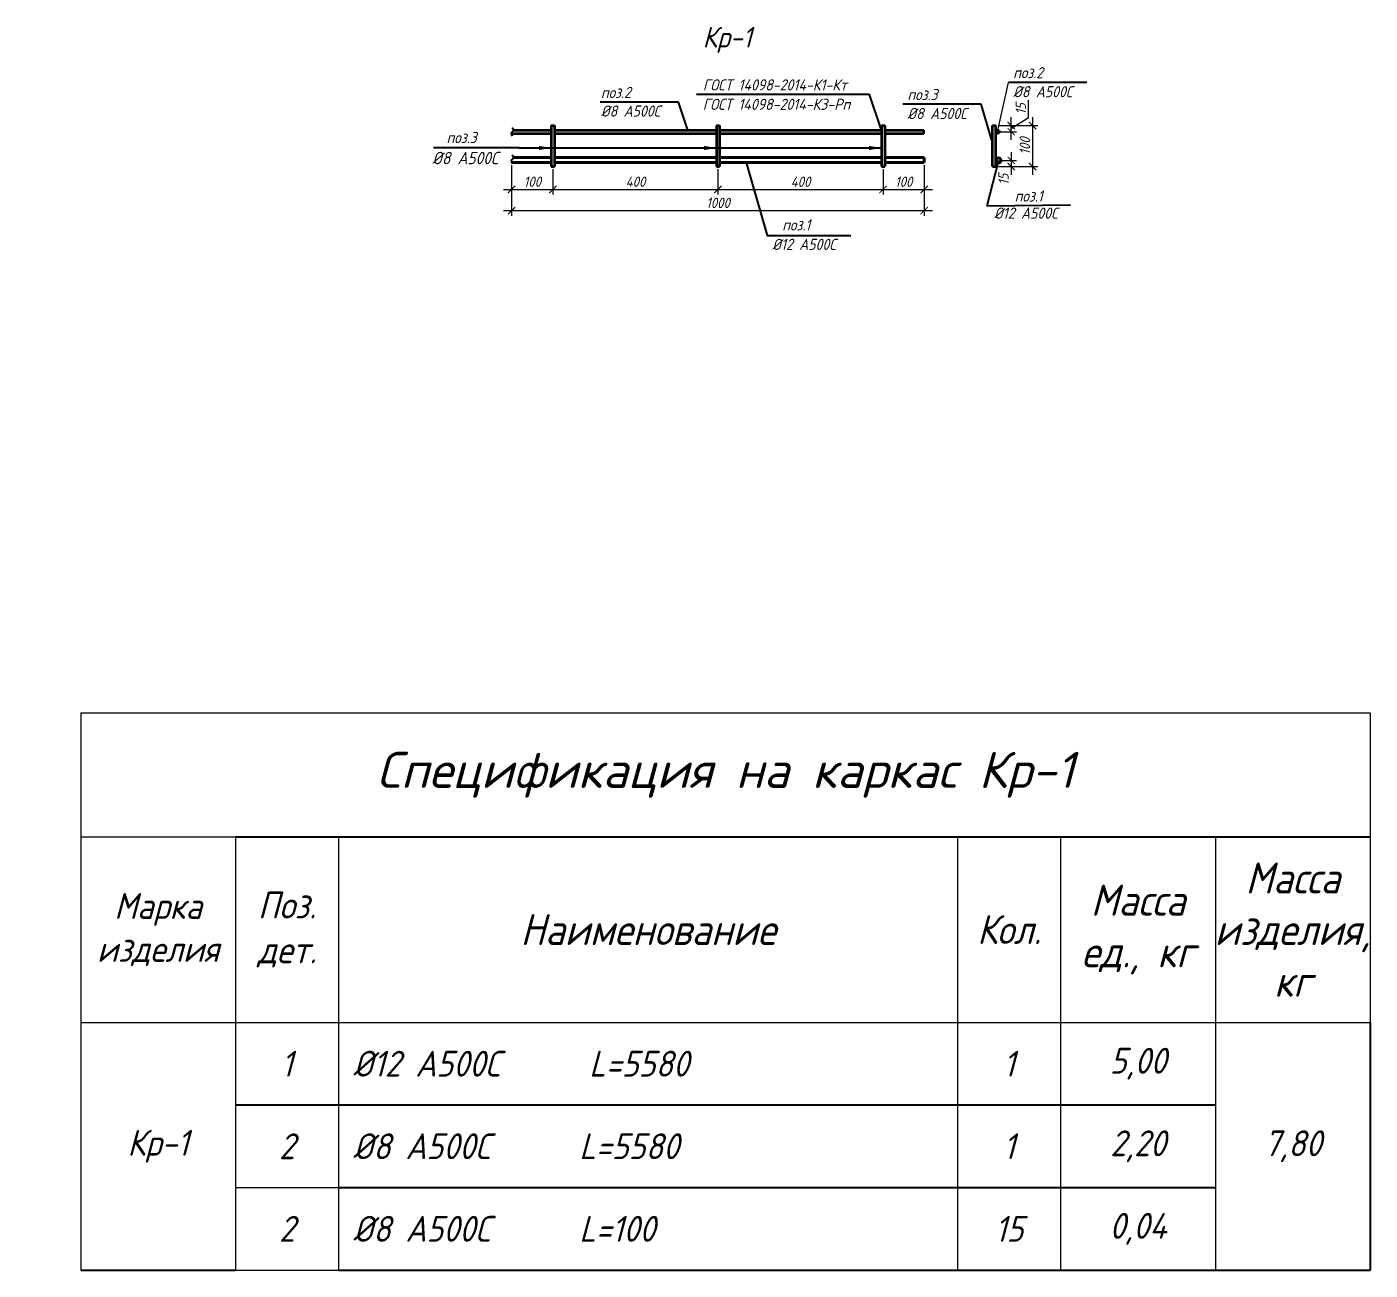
# Model space of a CAD drawing. Header units: millimetres. Extents: x 504091 to 2165846, y 135022 to 442887.
# Drawn here: x 885210 to 888466, y 256994 to 260006 of the extents above; entities that cross this region are included whole.
import ezdxf

# ---------------------------------------------------------------- set-up
doc = ezdxf.new("R2010")
doc.units = ezdxf.units.MM
doc.layers.get('Defpoints').update_dxf_attribs({"color": 255})
for name, color, linetype, lineweight in [('08Арматура', 94, 'Continuous', 35), ('12Арматура', 116, 'Continuous', 40), ('Размер', 7, 'Continuous', 13), ('Размеры (линейные)', 154, 'Continuous', 9), ('Размеры КР', 164, 'Continuous', 9)]:
    doc.layers.add(name, color=color, linetype=linetype, lineweight=lineweight)
doc.layers.add('SGRAND', color=7, linetype='Continuous')
doc.layers.add('Текст', color=7, linetype='Continuous')
doc.styles.add('GOST 2.304_new', font='isocpeur.ttf', dxfattribs={"width": 0.9, "oblique": 15})
doc.dimstyles.new('SPDS 1_10', dxfattribs={"dimscale": 10, "dimtxt": 2.5, "dimasz": 1.77, "dimexe": 1.25, "dimexo": 0.625, "dimtad": 1, "dimdec": 0, "dimrnd": 0.001, "dimtxsty": 'GOST 2.304_new', "dimblk": 'ARCHTICK', "dimcen": 2.5, "dimdle": 2, "dimclrt": 256, "dimadec": 0, "dimazin": 2, "dimtfac": 0.75, "dimtdec": 0, "dimtmove": 1, "dimatfit": 3, "dimfxl": 0, "dimtolj": 1, "dimlwd": 9, "dimlwe": 9, "dimarcsym": 0})

# ---------------------------------------------------------------- blocks, each defined once
blk = doc.blocks.new('_ArchTick')
at = {"color": 0, "linetype": 'ByBlock', "const_width": 0.15}
blk.add_lwpolyline([(-0.5, -0.5), (0.5, 0.5)], dxfattribs=at)
blk = doc.blocks.new('*D1582')
at = {"layer": 'Defpoints', "color": 0, "lineweight": 20, "ltscale": 10, "transparency": 16777216}
for p in [(886385.3, 259677.4), (887385.3, 259677.4), (887385.3, 259560.8)]:
    blk.add_point(p, dxfattribs=at)
at = {"layer": 'Размер', "color": 0, "lineweight": 9, "ltscale": 10, "transparency": 16777216}
for p, q in [((886385.3, 259671.2), (886385.3, 259548.3)), ((887385.3, 259671.2), (887385.3, 259548.3)), ((886365.3, 259560.8), (887405.3, 259560.8))]:
    blk.add_line(p, q, dxfattribs=at)
at = {"layer": 'Размер', "color": 0, "lineweight": 9, "ltscale": 10, "transparency": 16777216, "xscale": 17.7, "yscale": 17.7, "zscale": 17.7, "rotation": 180}
blk.add_blockref('_ArchTick', (886385.3, 259560.8), dxfattribs=at)
at = {"layer": 'Размер', "color": 0, "lineweight": 9, "ltscale": 10, "transparency": 16777216, "xscale": 17.7, "yscale": 17.7, "zscale": 17.7}
blk.add_blockref('_ArchTick', (887385.3, 259560.8), dxfattribs=at)
at = {"layer": 'Размер', "ltscale": 10, "transparency": 16777216, "insert": (886885.3, 259579.5), "char_height": 25, "attachment_point": 5, "style": 'GOST 2.304_new'}
blk.add_mtext('\\A1;1000', dxfattribs=at)
blk = doc.blocks.new('*D1583')
at = {"layer": 'Defpoints', "color": 0, "lineweight": 20, "ltscale": 10, "transparency": 16777216}
for p in [(887559.1, 259766.9), (887559.1, 259667.4), (887647.8, 259667.4)]:
    blk.add_point(p, dxfattribs=at)
at = {"layer": 'Размер', "color": 0, "lineweight": 9, "ltscale": 10, "transparency": 16777216}
for p, q in [((887647.8, 259786.9), (887647.8, 259647.4)), ((887565.3, 259766.9), (887660.3, 259766.9)), ((887565.3, 259667.4), (887660.3, 259667.4))]:
    blk.add_line(p, q, dxfattribs=at)
at = {"layer": 'Размер', "color": 0, "lineweight": 9, "ltscale": 10, "transparency": 16777216, "xscale": 17.7, "yscale": 17.7, "zscale": 17.7}
for p, rotation in [((887647.8, 259766.9), 90), ((887647.8, 259667.4), 270)]:
    blk.add_blockref('_ArchTick', p, dxfattribs=dict(at, rotation=rotation))
at = {"layer": 'Размер', "ltscale": 10, "transparency": 16777216, "insert": (887629.1, 259717.2), "char_height": 25, "attachment_point": 5, "rotation": 90, "style": 'GOST 2.304_new'}
blk.add_mtext('\\A1;100', dxfattribs=at)
blk = doc.blocks.new('*D1584')
at = {"layer": 'Defpoints', "color": 0, "lineweight": 20, "ltscale": 10, "transparency": 16777216}
for p in [(887563.1, 259751.9), (887575.5, 259766.9), (887596.2, 259766.9)]:
    blk.add_point(p, dxfattribs=at)
at = {"layer": 'Размер', "color": 0, "lineweight": 9, "ltscale": 10, "transparency": 16777216}
for p, q in [((887638, 259786.4), (887638, 259828.1)), ((887596.2, 259731.9), (887596.2, 259786.9)), ((887596.2, 259759.4), (887638, 259786.4)), ((887569.3, 259751.9), (887608.7, 259751.9)), ((887581.7, 259766.9), (887608.7, 259766.9))]:
    blk.add_line(p, q, dxfattribs=at)
at = {"layer": 'Размер', "color": 0, "lineweight": 9, "ltscale": 10, "transparency": 16777216, "xscale": 17.7, "yscale": 17.7, "zscale": 17.7}
for p, rotation in [((887596.2, 259766.9), 90), ((887596.2, 259751.9), 270)]:
    blk.add_blockref('_ArchTick', p, dxfattribs=dict(at, rotation=rotation))
at = {"layer": 'Размер', "ltscale": 10, "transparency": 16777216, "insert": (887619.2, 259807.3), "char_height": 25, "attachment_point": 5, "rotation": 90, "style": 'GOST 2.304_new'}
blk.add_mtext('\\A1;15', dxfattribs=at)
blk = doc.blocks.new('*D1585')
at = {"layer": 'Defpoints', "color": 0, "lineweight": 20, "ltscale": 10, "transparency": 16777216}
for p in [(887565.1, 259682.4), (887565.3, 259667.4), (887596.1, 259667.4)]:
    blk.add_point(p, dxfattribs=at)
at = {"layer": 'Размер', "color": 0, "lineweight": 9, "ltscale": 10, "transparency": 16777216}
for p, q in [((887596.1, 259702.4), (887596.1, 259647.4)), ((887571.3, 259682.4), (887608.6, 259682.4)), ((887571.6, 259667.4), (887608.6, 259667.4))]:
    blk.add_line(p, q, dxfattribs=at)
at = {"layer": 'Размер', "color": 0, "lineweight": 9, "ltscale": 10, "transparency": 16777216, "xscale": 17.7, "yscale": 17.7, "zscale": 17.7}
for p, rotation in [((887596.1, 259682.4), 90), ((887596.1, 259667.4), 270)]:
    blk.add_blockref('_ArchTick', p, dxfattribs=dict(at, rotation=rotation))
at = {"layer": 'Размер', "ltscale": 10, "transparency": 16777216, "insert": (887577.4, 259636.5), "char_height": 25, "attachment_point": 5, "rotation": 90, "style": 'GOST 2.304_new'}
blk.add_mtext('\\A1;15', dxfattribs=at)
blk = doc.blocks.new('*D1586')
at = {"layer": 'Defpoints', "color": 0, "lineweight": 20, "ltscale": 10, "transparency": 16777216}
for p in [(886385.3, 259663), (886485.4, 259667.4), (886485.4, 259612.1)]:
    blk.add_point(p, dxfattribs=at)
at = {"layer": 'Размер', "color": 0, "lineweight": 9, "ltscale": 10, "transparency": 16777216}
for p, q in [((886385.3, 259656.7), (886385.3, 259599.6)), ((886485.4, 259661.2), (886485.4, 259599.6)), ((886365.3, 259612.1), (886505.4, 259612.1))]:
    blk.add_line(p, q, dxfattribs=at)
at = {"layer": 'Размер', "color": 0, "lineweight": 9, "ltscale": 10, "transparency": 16777216, "xscale": 17.7, "yscale": 17.7, "zscale": 17.7, "rotation": 180}
blk.add_blockref('_ArchTick', (886385.3, 259612.1), dxfattribs=at)
at = {"layer": 'Размер', "color": 0, "lineweight": 9, "ltscale": 10, "transparency": 16777216, "xscale": 17.7, "yscale": 17.7, "zscale": 17.7}
blk.add_blockref('_ArchTick', (886485.4, 259612.1), dxfattribs=at)
at = {"layer": 'Размер', "ltscale": 10, "transparency": 16777216, "insert": (886435.4, 259630.8), "char_height": 25, "attachment_point": 5, "style": 'GOST 2.304_new'}
blk.add_mtext('\\A1;100', dxfattribs=at)
blk = doc.blocks.new('*D1587')
at = {"layer": 'Defpoints', "color": 0, "lineweight": 20, "ltscale": 10, "transparency": 16777216}
for p in [(886485.4, 259667.4), (886885.4, 259667.4), (886885.4, 259612.1)]:
    blk.add_point(p, dxfattribs=at)
at = {"layer": 'Размер', "color": 0, "lineweight": 9, "ltscale": 10, "transparency": 16777216}
for p, q in [((886485.4, 259661.2), (886485.4, 259599.6)), ((886885.4, 259661.2), (886885.4, 259599.6)), ((886465.4, 259612.1), (886905.4, 259612.1))]:
    blk.add_line(p, q, dxfattribs=at)
at = {"layer": 'Размер', "color": 0, "lineweight": 9, "ltscale": 10, "transparency": 16777216, "xscale": 17.7, "yscale": 17.7, "zscale": 17.7, "rotation": 180}
blk.add_blockref('_ArchTick', (886485.4, 259612.1), dxfattribs=at)
at = {"layer": 'Размер', "color": 0, "lineweight": 9, "ltscale": 10, "transparency": 16777216, "xscale": 17.7, "yscale": 17.7, "zscale": 17.7}
blk.add_blockref('_ArchTick', (886885.4, 259612.1), dxfattribs=at)
at = {"layer": 'Размер', "ltscale": 10, "transparency": 16777216, "insert": (886685.4, 259630.8), "char_height": 25, "attachment_point": 5, "style": 'GOST 2.304_new'}
blk.add_mtext('\\A1;400', dxfattribs=at)
blk = doc.blocks.new('*D1588')
at = {"layer": 'Defpoints', "color": 0, "lineweight": 20, "ltscale": 10, "transparency": 16777216}
for p in [(886885.4, 259667.4), (887285.4, 259667.4), (887285.4, 259612.1)]:
    blk.add_point(p, dxfattribs=at)
at = {"layer": 'Размер', "color": 0, "lineweight": 9, "ltscale": 10, "transparency": 16777216}
for p, q in [((886885.4, 259661.2), (886885.4, 259599.6)), ((887285.4, 259661.2), (887285.4, 259599.6)), ((886865.4, 259612.1), (887305.4, 259612.1))]:
    blk.add_line(p, q, dxfattribs=at)
at = {"layer": 'Размер', "color": 0, "lineweight": 9, "ltscale": 10, "transparency": 16777216, "xscale": 17.7, "yscale": 17.7, "zscale": 17.7, "rotation": 180}
blk.add_blockref('_ArchTick', (886885.4, 259612.1), dxfattribs=at)
at = {"layer": 'Размер', "color": 0, "lineweight": 9, "ltscale": 10, "transparency": 16777216, "xscale": 17.7, "yscale": 17.7, "zscale": 17.7}
blk.add_blockref('_ArchTick', (887285.4, 259612.1), dxfattribs=at)
at = {"layer": 'Размер', "ltscale": 10, "transparency": 16777216, "insert": (887085.4, 259630.8), "char_height": 25, "attachment_point": 5, "style": 'GOST 2.304_new'}
blk.add_mtext('\\A1;400', dxfattribs=at)
blk = doc.blocks.new('*D1589')
at = {"layer": 'Defpoints', "color": 0, "lineweight": 20, "ltscale": 10, "transparency": 16777216}
for p in [(887285.4, 259667.4), (887385.3, 259642.2), (887385.3, 259612.1)]:
    blk.add_point(p, dxfattribs=at)
at = {"layer": 'Размер', "color": 0, "lineweight": 9, "ltscale": 10, "transparency": 16777216}
for p, q in [((887285.4, 259661.2), (887285.4, 259599.6)), ((887385.3, 259635.9), (887385.3, 259599.6)), ((887265.4, 259612.1), (887405.3, 259612.1))]:
    blk.add_line(p, q, dxfattribs=at)
at = {"layer": 'Размер', "color": 0, "lineweight": 9, "ltscale": 10, "transparency": 16777216, "xscale": 17.7, "yscale": 17.7, "zscale": 17.7, "rotation": 180}
blk.add_blockref('_ArchTick', (887285.4, 259612.1), dxfattribs=at)
at = {"layer": 'Размер', "color": 0, "lineweight": 9, "ltscale": 10, "transparency": 16777216, "xscale": 17.7, "yscale": 17.7, "zscale": 17.7}
blk.add_blockref('_ArchTick', (887385.3, 259612.1), dxfattribs=at)
at = {"layer": 'Размер', "ltscale": 10, "transparency": 16777216, "insert": (887335.4, 259630.8), "char_height": 25, "attachment_point": 5, "style": 'GOST 2.304_new'}
blk.add_mtext('\\A1;100', dxfattribs=at)
blk = doc.blocks.new('*T1603')
at = {"layer": 'Defpoints', "color": 8, "linetype": 'ByBlock', "lineweight": 0, "transparency": 16777216}
for p, q in [((0, 0), (3125, 0)), ((0, 0), (0, -300)), ((3125, 0), (3125, -300))]:
    blk.add_line(p, q, dxfattribs=at)
at = {"layer": 'Размеры (линейные)', "color": 0, "linetype": 'ByBlock', "transparency": 16777216}
for p, q in [((0, -300), (375, -300)), ((0, -300), (0, -1350)), ((375, -300), (375, -1350)), ((625, -300), (625, -1350)), ((2125, -300), (2125, -1350)), ((2375, -300), (2375, -1350)), ((2750, -300), (2750, -1350)), ((3125, -300), (3125, -750)), ((0, -750), (3125, -750)), ((375, -1150), (625, -1150)), ((375, -1350), (625, -1350))]:
    blk.add_line(p, q, dxfattribs=at)
at = {"layer": 'Размеры (линейные)', "color": 0, "linetype": 'ByBlock', "lineweight": -2, "transparency": 16777216}
for p, q in [((375, -300), (3125, -300)), ((3125, -750), (3125, -1350)), ((375, -950), (2750, -950)), ((625, -1150), (2750, -1150)), ((0, -1350), (375, -1350)), ((625, -1350), (3125, -1350))]:
    blk.add_line(p, q, dxfattribs=at)
at = {"layer": 'Размеры (линейные)', "color": 0, "transparency": 16777216, "style": 'GOST 2.304_new'}
for s, insert, char_height, width, attachment_point in [('{\\W1;Спецификация на каркас Кр-1}', (1562.5, -150), 87.5, 3055, 5), ('Масса изделия, кг', (2937.5, -525), 75, 305, 5), ('Масса\\Pед., кг', (2562.5, -525), 75, 305, 5), ('Марка изделия', (187.5, -525), 62.5, 305, 5), ('Поз. дет.', (500, -525), 65, 180, 5), ('Наименование', (1375, -525), 75, 1430, 5), ('Кол.', (2250, -525), 70, 180, 5), ('5,00', (2562.5, -850), 62.5, 340, 5), ('1', (500, -850), 62.5, 215, 5), ('%%C12 А500С      L=5580', (660, -850), 62.5, 1430, 4), ('1', (2250, -850), 62.5, 215, 5), ('Кр-1', (187.5, -1050), 62.5, 340, 5), ('2', (500, -1050), 62.5, 215, 5), ('%%C8 А500С      L=5580', (660, -1050), 62.5, 1430, 4), ('1', (2250, -1050), 62.5, 215, 5), ('2,20', (2562.5, -1050), 62.5, 340, 5), ('7,80', (2937.5, -1050), 62.5, 340, 5), ('2', (500, -1250), 62.5, 215, 5), ('%%C8 А500С      L=100', (660, -1250), 62.5, 1430, 4), ('15', (2250, -1250), 62.5, 215, 5), ('0,04', (2562.5, -1250), 62.5, 340, 5)]:
    blk.add_mtext(s, dxfattribs=dict(at, insert=insert, char_height=char_height, width=width, attachment_point=attachment_point))

msp = doc.modelspace()

# ---------------------------------------------------------------- hatches: boundary and pattern name
at = {"layer": 'SGRAND', "lineweight": 20}
h = msp.add_hatch(dxfattribs=at)
h.set_pattern_fill('AR-SAND', color=256)
h.paths.add_polyline_path([(885211.3586, 257271.2784), (885210.4759, 257271.103), (885219.8641, 257224.2663), (885220.7469, 257224.4415)])

# ---------------------------------------------------------------- linework, layer by layer
at = {"layer": '08Арматура', "color": 0, "ltscale": 10}
for p, q in [((886389.3783, 259755.9285), (886481.4373, 259755.9285)), ((886481.4373, 259766.9285), (886489.4373, 259766.9285)), ((886481.4373, 259766.9285), (886481.4373, 259667.4285)), ((886489.4373, 259766.9285), (886489.4373, 259667.4285)), ((886489.4373, 259755.9285), (886881.4373, 259755.9285)), ((886881.4373, 259766.9285), (886881.4373, 259667.4285)), ((886881.4373, 259766.9285), (886889.4373, 259766.9285)), ((886889.4373, 259766.9285), (886889.4373, 259667.4285)), ((886889.4373, 259755.9285), (887281.4373, 259755.9285)), ((887281.4373, 259766.9285), (887281.4373, 259667.4285)), ((887281.4373, 259766.9285), (887289.4373, 259766.9285)), ((887289.4373, 259766.9285), (887289.4373, 259667.4285)), ((887289.4373, 259755.9285), (887384.4493, 259755.9285)), ((887384.4493, 259747.9285), (887384.4493, 259755.9285)), ((887551.0573, 259667.4285), (887551.0573, 259766.9285)), ((887551.0573, 259766.9285), (887559.0573, 259766.9285)), ((887559.0573, 259667.4285), (887559.0573, 259766.9285)), ((886384.4493, 259747.9285), (886481.4373, 259747.9285)), ((886489.4373, 259747.9285), (886881.4373, 259747.9285)), ((886889.4373, 259747.9285), (887281.4373, 259747.9285)), ((887289.4373, 259747.9285), (887384.4493, 259747.9285)), ((886481.4373, 259667.4285), (886489.4373, 259667.4285)), ((886881.4373, 259667.4285), (886889.4373, 259667.4285)), ((887281.4373, 259667.4285), (887289.4373, 259667.4285)), ((887551.0573, 259667.4285), (887559.0573, 259667.4285))]:
    msp.add_line(p, q, dxfattribs=at)
at = {"layer": '08Арматура', "ltscale": 10}
msp.add_circle((887563.0567, 259751.9285), 4, dxfattribs=at)
at = {"layer": '12Арматура', "color": 0, "ltscale": 10}
for p, q in [((886389.3783, 259689.4285), (886481.4373, 259689.4285)), ((886489.4373, 259689.4285), (886881.4373, 259689.4285)), ((886889.4373, 259689.4285), (887281.4373, 259689.4285)), ((887289.4373, 259689.4285), (887385.2935, 259689.4285)), ((887385.2935, 259677.4285), (887385.2935, 259689.4285)), ((886385.2935, 259677.4285), (886481.4373, 259677.4285)), ((886489.4373, 259677.4285), (886881.4373, 259677.4285)), ((886889.4373, 259677.4285), (887281.4373, 259677.4285)), ((887289.4373, 259677.4285), (887385.2935, 259677.4285))]:
    msp.add_line(p, q, dxfattribs=at)
at = {"layer": '12Арматура', "ltscale": 10}
msp.add_circle((887565.0573, 259682.4285), 6, dxfattribs=at)
at = {"layer": 'Размеры КР', "lineweight": 20}
msp.add_line((887563.0567, 259751.9285), (887589.3891, 259871.5264), dxfattribs=at)
at = {"layer": 'Текст', "ltscale": 10}
for p, q in [((887779.3711, 259871.5264), (887589.3891, 259871.5264)), ((886789.6428, 259823.5903), (886599.6608, 259823.5903)), ((886812.5996, 259755.9285), (886789.6428, 259823.5903)), ((887252.9014, 259841.8287), (886833.4505, 259841.8287)), ((887281.4373, 259755.9285), (887252.9014, 259841.8287)), ((887523.2004, 259818.6558), (887333.2185, 259818.6558)), ((887551.0573, 259725.604), (887523.2004, 259818.6558)), ((886403.5269, 259712.5939), (886195.7691, 259712.5922)), ((886403.5269, 259712.5939), (887281.4373, 259712.601)), ((886953.8514, 259677.4285), (887004.9886, 259500.8117)), ((887565.0573, 259682.4285), (887537.1744, 259572.6338)), ((887537.1744, 259572.6338), (887739.9139, 259574.6338)), ((887004.9886, 259500.8117), (887207.7281, 259500.8117))]:
    msp.add_line(p, q, dxfattribs=at)
for points in [[(886386.4373, 259762.1815), (886388.9271, 259753.732), (886385.2154, 259750.2282), (886386.4373, 259741.16)], [(886386.4373, 259695.6815), (886388.9271, 259687.232), (886385.2154, 259683.7282), (886386.4373, 259674.66)]]:
    msp.add_spline(points, degree=3, dxfattribs=at)
for points in [[(886481.4373, 259712.5945), (886451.3924, 259707.5664), (886451.3923, 259717.622)], [(886881.4373, 259712.5977), (886851.3924, 259707.5697), (886851.3923, 259717.6253)], [(887281.4373, 259712.601), (887251.3924, 259707.5729), (887251.3923, 259717.6285)]]:
    msp.add_solid(points, dxfattribs=at)

# ---------------------------------------------------------------- block references
msp.add_blockref('*T1603', (885340.8716, 258344.2705))

# ---------------------------------------------------------------- texts
at = {"layer": 'Текст', "lineweight": 30, "style": 'GOST 2.304_new', "oblique": 15, "width": 0.9}
msp.add_text('Кр-1', height=50, dxfattribs=at).set_placement((886848.1096, 259955.9183))
at = {"layer": 'Текст', "ltscale": 10, "style": 'GOST 2.304_new', "oblique": 15, "width": 0.9}
for s, p in [('ГОСТ 14098-2014-К1-Кт', (886848.7543, 259851.8287)), ('поз.2', (887600.6942, 259881.5264)), ('поз.2', (886601.6464, 259833.5903)), ('поз.3', (887344.5235, 259828.6558)), ('%%C8 А500С', (887600.6942, 259835.4351)), ('%%C8 А500С', (886601.6464, 259788.4968)), ('ГОСТ 14098-2014-К3-Рп', (886848.4505, 259804.8287)), ('%%C8 А500С', (887344.5235, 259782.5645)), ('поз.3', (886227.5612, 259724.344)), ('поз.1', (887604.3378, 259582.6338)), ('%%C12 А500С', (887554.4943, 259541.1979)), ('поз.1', (887041.0216, 259512.7472)), ('%%C12 А500С', (887016.8947, 259465.5627))]:
    msp.add_text(s, height=27, dxfattribs=at).set_placement(p)
msp.add_text('%%C8 А500С', height=30, rotation=0.0004653, dxfattribs=at).set_placement((886193.0449, 259673.1901))

# ---------------------------------------------------------------- dimensions: what is measured, and where the dimension line sits
at = {"layer": 'Размер', "ltscale": 10}
for base, p1, p2, picture, middle in [((887596.2002, 259766.9285), (887563.0567, 259751.9285), (887575.467, 259766.9285), '*D1584', (887637.997, 259792.654)), ((887596.1363, 259667.4285), (887565.0573, 259682.4285), (887565.3073, 259667.4285), '*D1585', (887596.1363, 259636.4894))]:
    dim = msp.add_linear_dim(base=base, p1=p1, p2=p2, angle=90, dimstyle='SPDS 1_10', dxfattribs=at)
    dim.commit()
    dim.dimension.update_dxf_attribs({"geometry": picture, "text_midpoint": middle, "dimtype": 160})
dim = msp.add_linear_dim(base=(887647.8404711477, 259667.4285394252), p1=(887559.0573401802, 259766.9285394316), p2=(887559.0573401802, 259667.4285394251), angle=90, dimstyle='SPDS 1_10', dxfattribs=at)
dim.commit()
dim.dimension.update_dxf_attribs({"geometry": '*D1583', "text_midpoint": (887629.0904711474, 259717.1785394281)})
for base, p1, p2, picture, middle in [((887385.2935, 259560.7609), (886385.2935, 259677.4285), (887385.2935, 259677.4285), '*D1582', (886885.2935, 259579.5109)), ((886485.4373, 259612.0798), (886385.2935, 259662.9891), (886485.4373, 259667.4285), '*D1586', (886435.3654, 259630.8298)), ((886885.4373, 259612.0798), (886485.4373, 259667.4285), (886885.4373, 259667.4285), '*D1587', (886685.4373, 259630.8298)), ((887285.4373, 259612.0798), (886885.4373, 259667.4285), (887285.4373, 259667.4285), '*D1588', (887085.4373, 259630.8298)), ((887385.2935, 259612.0798), (887285.4373, 259667.4285), (887385.2935, 259642.1512), '*D1589', (887335.3654, 259630.8298))]:
    dim = msp.add_linear_dim(base=base, p1=p1, p2=p2, dimstyle='SPDS 1_10', dxfattribs=at)
    dim.commit()
    dim.dimension.update_dxf_attribs({"geometry": picture, "text_midpoint": middle})

doc.saveas('drawing.dxf')
